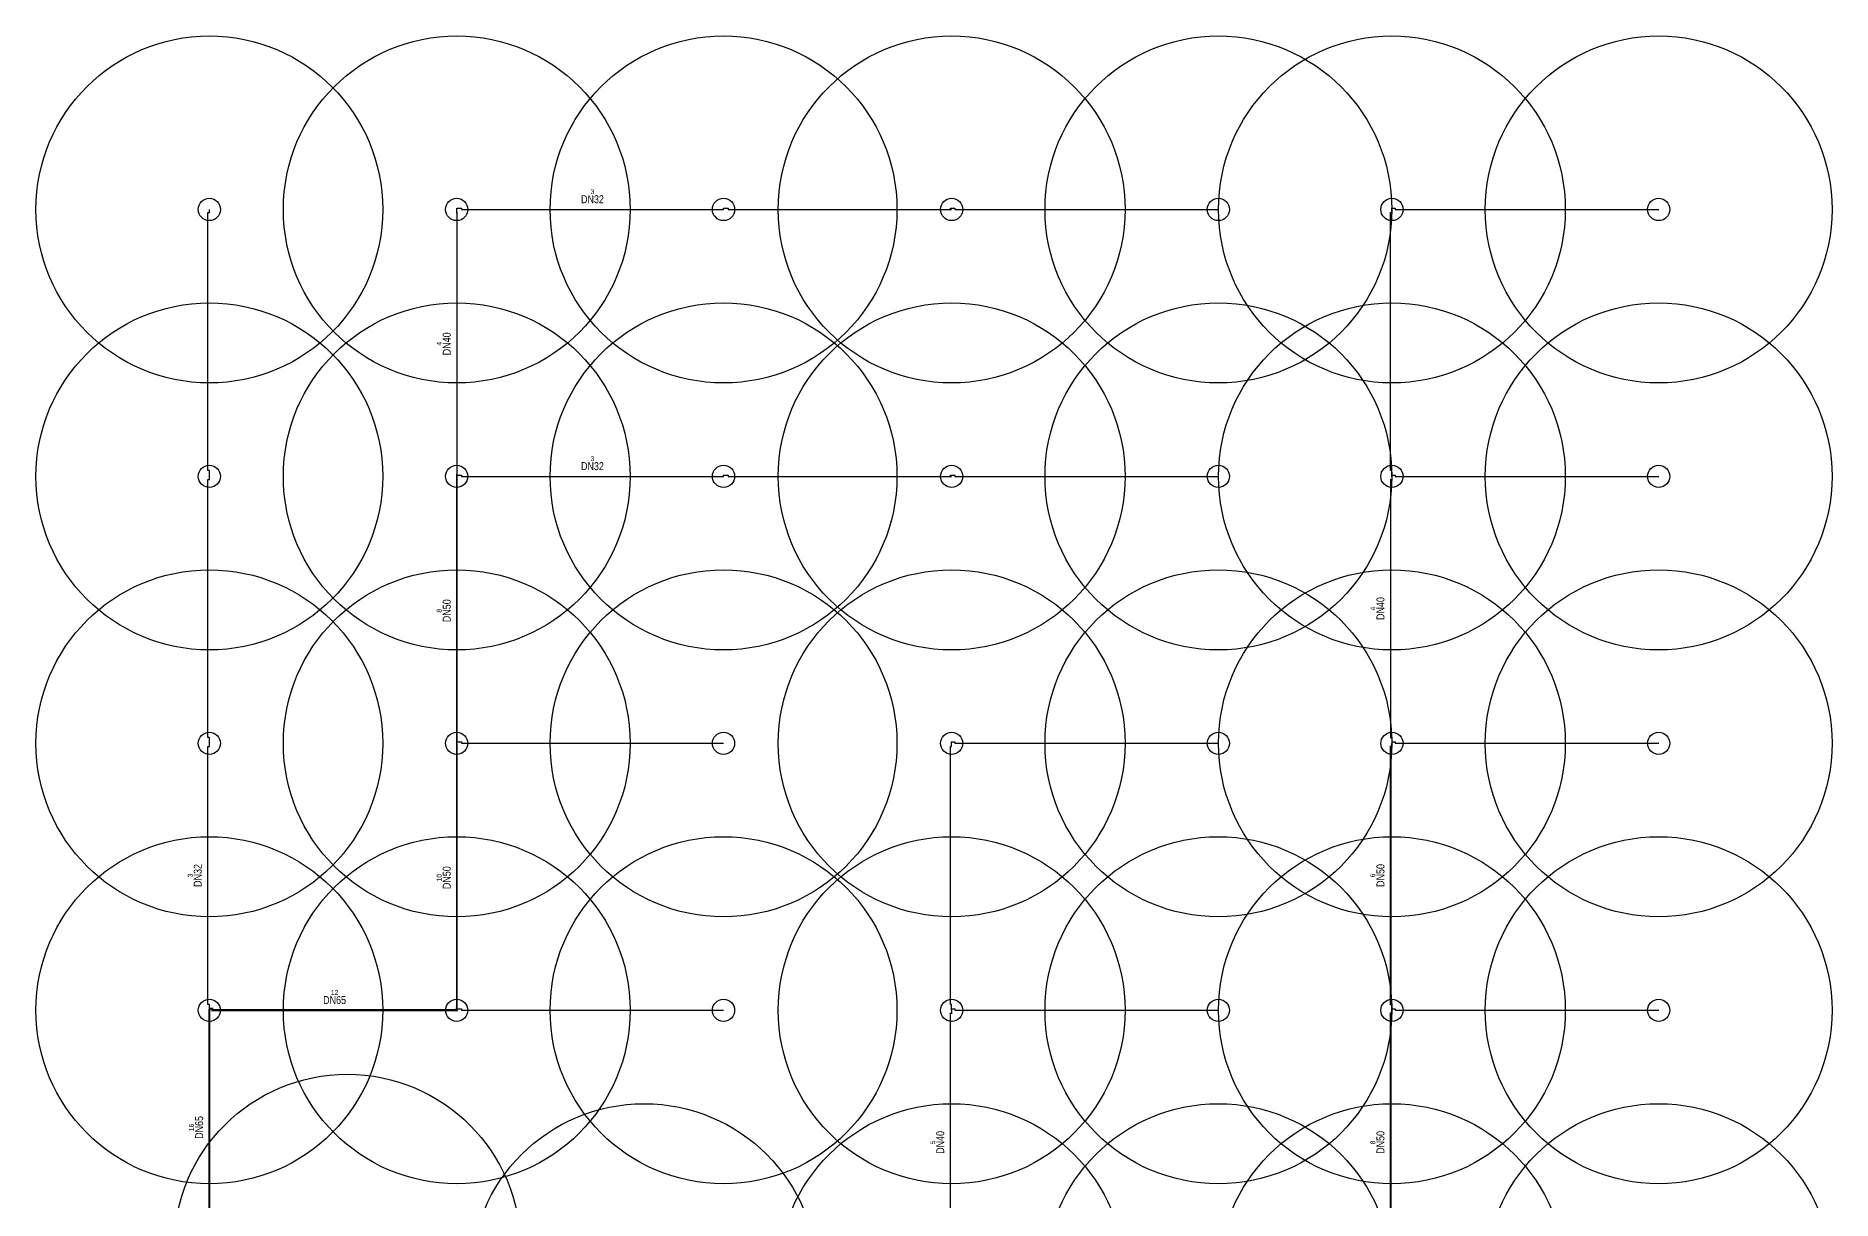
# Model space of a CAD drawing. Header units: centimetres. Extents: x 247996 to 269940, y -458027 to -450648.
# Drawn here: x 250247 to 252266, y -452184 to -450876 of the extents above; entities that cross this region are included whole.
import ezdxf
from ezdxf.enums import TextEntityAlignment as Align

# ---------------------------------------------------------------- set-up
doc = ezdxf.new("R2010")
doc.units = ezdxf.units.CM
for name, color, linetype in [('MTY-SPRINKLER', 15, 'Continuous'), ('MTY-SPRINKLER-BORU', 140, 'Continuous'), ('MTY-SPRINKLER-CAP', 141, 'Continuous'), ('MTY-SPRINKLER-KORUMA', 8, 'Continuous')]:
    doc.layers.add(name, color=color, linetype=linetype)
doc.styles.add('ROTAS', font='arial.ttf')

# ---------------------------------------------------------------- blocks, each defined once
blk = doc.blocks.new('ASL-SPR-UP')
blk.add_circle((0, 0), 12.5)

msp = doc.modelspace()

# ---------------------------------------------------------------- linework, layer by layer
at = {"layer": 'MTY-SPRINKLER-BORU'}
for points in [[(250441.6, -451670.5), (250441.6, -451664), (250440, -451664), (250440, -451374), (250441.6, -451374), (250441.6, -451370.5), (250441.6, -451364), (250440, -451364), (250440, -451074), (250441.6, -451074), (250441.6, -451070.5)], [(250719.8, -451070.5), (250719.8, -451069), (250725, -451069), (250725, -451070.5), (251019.8, -451070.5)], [(251019.8, -451070.5), (251019.8, -451069), (251025, -451069), (251025, -451070.5), (251275, -451070.5)], [(251275, -451070.5), (251275, -451069), (251280, -451069), (251280, -451070.5), (251576.2, -451070.5)], [(251275, -451070.5), (251276.2, -451070.5)], [(251771.4, -451369), (251771.4, -451364), (251770, -451364), (251770, -451074), (251771.4, -451074), (251771.4, -451070.5), (251771.4, -451069), (251775, -451069), (251775, -451070.5), (252071.4, -451070.5)], [(250720, -451369), (250725, -451369), (250725, -451370.5), (251019.8, -451370.5)], [(251019.8, -451370.5), (251019.8, -451369), (251025, -451369), (251025, -451370.5), (251275, -451370.5)], [(251275, -451370.5), (251275, -451369), (251280, -451369), (251280, -451370.5), (251576.2, -451370.5)], [(251771.4, -451370.5), (251771.4, -451369)], [(251771.4, -451369), (251775, -451369), (251775, -451370.5), (252071.4, -451370.5)], [(251275, -451370.5), (251276.2, -451370.5)], [(250441.6, -451969), (250441.6, -451964), (250440, -451964), (250440, -451674), (250441.6, -451674), (250441.6, -451670.5)], [(250720, -451669), (250725, -451669), (250725, -451670.5), (251019.8, -451670.5)], [(251276.2, -451969), (251276.2, -451964), (251275, -451964), (251275, -451674), (251276.2, -451674), (251276.2, -451670.5), (251276.2, -451669), (251280, -451669), (251280, -451670.5), (251576.2, -451670.5)], [(251771.4, -451669), (251775, -451669), (251775, -451670.5), (252071.4, -451670.5)], [(250720, -451969), (250725, -451969), (250725, -451970.5), (251019.8, -451970.5)], [(251276.2, -451970.5), (251276.2, -451969)], [(251276.2, -451969), (251280, -451969), (251280, -451970.5), (251576.2, -451970.5)], [(251771.4, -451969), (251775, -451969), (251775, -451970.5), (252071.4, -451970.5)]]:
    msp.add_lwpolyline(points, dxfattribs=at)
for points, const_width in [([(250720, -451369), (250720, -451074), (250719.8, -451074), (250719.8, -451070.5)], 1.5), ([(250720, -451669), (250720, -451374), (250719.8, -451374), (250719.8, -451370.5), (250719.8, -451369), (250720, -451369)], 2), ([(251771.4, -451669), (251771.4, -451664), (251770, -451664), (251770, -451374), (251771.4, -451374), (251771.4, -451370.5)], 1.5), ([(250720, -451969), (250720, -451674), (250719.8, -451674), (250719.8, -451670.5), (250719.8, -451669), (250720, -451669)], 2), ([(251771.4, -451969), (251771.4, -451964), (251770, -451964), (251770, -451674), (251771.4, -451674), (251771.4, -451670.5)], 2), ([(251771.4, -451670.5), (251771.4, -451669)], 1.5), ([(250441.6, -452234), (250441.6, -451970.5), (250441.6, -451969)], 2.5), ([(250441.6, -451969), (250445, -451969), (250445, -451970.5), (250719.8, -451970.5), (250719.8, -451969), (250720, -451969)], 2.5), ([(251275, -452420), (251275, -452419), (251275, -452274), (251276.2, -452274), (251276.2, -452270.5), (251276.2, -452264), (251275, -452264), (251275, -451974), (251276.2, -451974), (251276.2, -451970.5)], 1.5), ([(251771.4, -452269), (251771.4, -452264), (251770, -452264), (251770, -451974), (251771.4, -451974), (251771.4, -451970.5), (251771.4, -451969)], 2)]:
    msp.add_lwpolyline(points, dxfattribs=dict(at, const_width=const_width))
at = {"layer": 'MTY-SPRINKLER-KORUMA'}
for centre in [(250441.6, -451070.5), (250719.8, -451070.5), (251019.8, -451070.5), (251276.3, -451070.5), (251576.3, -451070.5), (251771.4, -451070.5), (252071.4, -451070.5), (250441.6, -451370.5), (250719.8, -451370.5), (251019.8, -451370.5), (251276.3, -451370.5), (251576.3, -451370.5), (251771.4, -451370.5), (252071.4, -451370.5), (250441.6, -451670.5), (250719.8, -451670.5), (251019.8, -451670.5), (251276.3, -451670.5), (251576.3, -451670.5), (251771.4, -451670.5), (252071.4, -451670.5), (250441.6, -451970.5), (250719.8, -451970.5), (251019.8, -451970.5), (251276.3, -451970.5), (251576.3, -451970.5), (251771.4, -451970.5), (252071.4, -451970.5), (250596.7, -452237.4), (250930.5, -452270.5), (251276.3, -452270.5), (251576.3, -452270.5), (251771.4, -452270.5), (252071.4, -452270.5)]:
    msp.add_circle(centre, 195, dxfattribs=at)

# ---------------------------------------------------------------- block references
at = {"layer": 'MTY-SPRINKLER'}
for p in [(250441.6, -451070.5), (250719.8, -451070.5), (251019.8, -451070.5), (251276.3, -451070.5), (251576.3, -451070.5), (251771.4, -451070.5), (252071.4, -451070.5), (250441.6, -451370.5), (250719.8, -451370.5), (251019.8, -451370.5), (251276.3, -451370.5), (251576.3, -451370.5), (251771.4, -451370.5), (252071.4, -451370.5), (250441.6, -451670.5), (250719.8, -451670.5), (251019.8, -451670.5), (251276.3, -451670.5), (251576.3, -451670.5), (251771.4, -451670.5), (252071.4, -451670.5), (250441.6, -451970.5), (250719.8, -451970.5), (251019.8, -451970.5), (251276.3, -451970.5), (251576.3, -451970.5), (251771.4, -451970.5), (252071.4, -451970.5)]:
    msp.add_blockref('ASL-SPR-UP', p, dxfattribs=at)

# ---------------------------------------------------------------- next in the draw order: wipeouts: each hides what was drawn before it
for points in [[(250859.9, -451065.8), (250881.3, -451065.8), (250881.3, -451052.2), (250859.9, -451052.2)], [(250715.2, -451234), (250715.2, -451212.6), (250701.8, -451212.6), (250701.8, -451234)], [(250859.9, -451365.8), (250881.3, -451365.8), (250881.3, -451352.2), (250859.9, -451352.2)], [(251765.2, -451531.5), (251765.2, -451510.1), (251751.8, -451510.1), (251751.8, -451531.5)], [(250715.2, -451534), (250715.2, -451512.6), (250701.8, -451512.6), (250701.8, -451534)], [(250435.2, -451831.5), (250435.2, -451810.1), (250421.8, -451810.1), (250421.8, -451831.5)], [(250715.2, -451834), (250715.2, -451812.6), (250701.8, -451812.6), (250701.8, -451834)], [(251765.2, -451831.5), (251765.2, -451810.1), (251751.8, -451810.1), (251751.8, -451831.5)], [(250569.9, -451965.8), (250591.3, -451965.8), (250591.3, -451952.2), (250569.9, -451952.2)], [(250436.8, -452114.8), (250436.8, -452093.3), (250423.3, -452093.3), (250423.3, -452114.8)], [(251270.2, -452131.5), (251270.2, -452110.1), (251256.8, -452110.1), (251256.8, -452131.5)], [(251765.2, -452131.5), (251765.2, -452110.1), (251751.8, -452110.1), (251751.8, -452131.5)]]:
    msp.add_wipeout(points)

# ---------------------------------------------------------------- next in the draw order: texts
at = {"layer": 'MTY-SPRINKLER-CAP', "style": 'ROTAS', "width": 0.8}
for s, p in [('DN32', (250872.4, -451059)), ('DN32', (250872.4, -451359)), ('DN65', (250582.4, -451959))]:
    msp.add_text(s, height=9, dxfattribs=at).set_placement(p, align=Align.MIDDLE_CENTER)
for s, p in [('DN40', (250708.5, -451221.5)), ('DN50', (250708.5, -451521.5)), ('DN40', (251758.5, -451519)), ('DN32', (250428.5, -451819)), ('DN50', (250708.5, -451821.5)), ('DN50', (251758.5, -451819)), ('DN65', (250430.1, -452102.2)), ('DN40', (251263.5, -452119)), ('DN50', (251758.5, -452119))]:
    msp.add_text(s, height=9, rotation=90, dxfattribs=at).set_placement(p, align=Align.MIDDLE_CENTER)

# ---------------------------------------------------------------- next in the draw order: wipeouts: each hides what was drawn before it
for points in [[(250868.9, -451054.5), (250873.8, -451054.5), (250873.8, -451046.4), (250868.9, -451046.4)], [(250704, -451225), (250704, -451220.2), (250695.9, -451220.2), (250695.9, -451225)], [(250868.9, -451354.5), (250873.8, -451354.5), (250873.8, -451346.4), (250868.9, -451346.4)], [(250704, -451525), (250704, -451520.2), (250695.9, -451520.2), (250695.9, -451525)], [(251754, -451522.5), (251754, -451517.7), (251745.9, -451517.7), (251745.9, -451522.5)], [(250424, -451822.5), (250424, -451817.7), (250415.9, -451817.7), (250415.9, -451822.5)], [(250704, -451826.3), (250704, -451818.8), (250695.9, -451818.8), (250695.9, -451826.3)], [(251754, -451822.5), (251754, -451817.7), (251745.9, -451817.7), (251745.9, -451822.5)], [(250577.6, -451954.5), (250585.1, -451954.5), (250585.1, -451946.4), (250577.6, -451946.4)], [(250425.6, -452107.1), (250425.6, -452099.6), (250417.5, -452099.6), (250417.5, -452107.1)], [(251259, -452122.5), (251259, -452117.7), (251250.9, -452117.7), (251250.9, -452122.5)], [(251754, -452122.5), (251754, -452117.7), (251745.9, -452117.7), (251745.9, -452122.5)]]:
    msp.add_wipeout(points)

# ---------------------------------------------------------------- next in the draw order: texts
for s, p in [('3', (250872.4, -451050.5)), ('3', (250872.4, -451350.5)), ('12', (250582.4, -451950.5))]:
    msp.add_text(s, height=5.4, dxfattribs=at).set_placement(p, align=Align.MIDDLE_CENTER)
for s, p in [('4', (250700, -451221.5)), ('8', (250700, -451521.5)), ('4', (251750, -451519)), ('3', (250420, -451819)), ('10', (250700, -451821.5)), ('6', (251750, -451819)), ('16', (250421.5, -452102.2)), ('5', (251255, -452119)), ('8', (251750, -452119))]:
    msp.add_text(s, height=5.4, rotation=90, dxfattribs=at).set_placement(p, align=Align.MIDDLE_CENTER)

doc.saveas('drawing.dxf')
